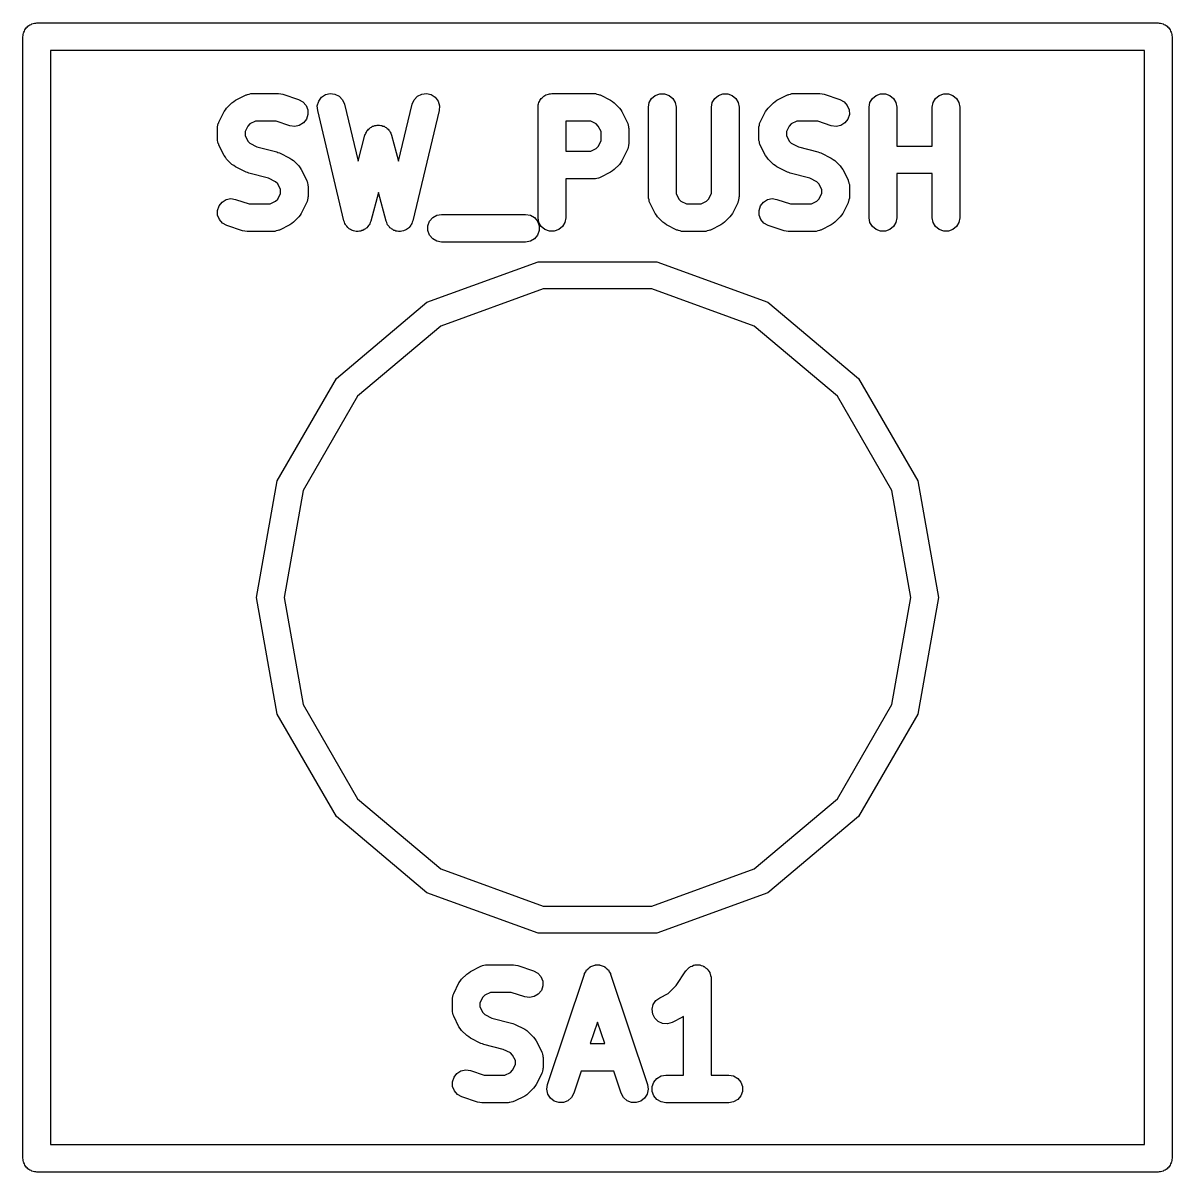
# Model space of a CAD drawing. Extents: x 10 to 287, y -200 to -10.
# Drawn here: x 125.28 to 131.52, y -91.32 to -85.08 of the extents above; entities that cross this region are included whole.
import ezdxf

# ---------------------------------------------------------------- set-up
doc = ezdxf.new("R2010")
doc.units = 0
doc.header["$MEASUREMENT"] = 0
doc.layers.add('BLACK', color=7, linetype='CONTINUOUS')

msp = doc.modelspace()

# ---------------------------------------------------------------- linework, layer by layer
at = {"layer": 'Black'}
for p, q in [((125.278, -85.139), (125.28, -85.1328)), ((125.28, -85.1328), (125.282, -85.1263)), ((125.282, -85.1263), (125.285, -85.1207)), ((125.285, -85.1207), (125.287, -85.1145)), ((125.287, -85.1145), (125.291, -85.1095)), ((125.291, -85.1095), (125.295, -85.1038)), ((125.295, -85.1038), (125.3, -85.0996)), ((125.3, -85.0996), (125.304, -85.0945)), ((125.304, -85.0945), (125.309, -85.0913)), ((125.309, -85.0913), (125.314, -85.087)), ((125.314, -85.087), (125.321, -85.0848)), ((125.321, -85.0848), (125.326, -85.0815)), ((125.326, -85.0815), (125.333, -85.0804)), ((125.333, -85.0804), (125.339, -85.0781)), ((125.339, -85.0781), (125.346, -85.0781)), ((125.346, -85.0781), (125.352, -85.077)), ((125.352, -85.077), (131.448, -85.077)), ((131.448, -85.077), (131.454, -85.0781)), ((131.454, -85.0781), (131.461, -85.0781)), ((131.461, -85.0781), (131.467, -85.0804)), ((131.467, -85.0804), (131.474, -85.0815)), ((131.474, -85.0815), (131.479, -85.0848)), ((131.479, -85.0848), (131.486, -85.087)), ((131.486, -85.087), (131.491, -85.0913)), ((131.491, -85.0913), (131.496, -85.0945)), ((131.496, -85.0945), (131.5, -85.0996)), ((131.5, -85.0996), (131.505, -85.1038)), ((131.505, -85.1038), (131.509, -85.1095)), ((131.509, -85.1095), (131.513, -85.1145)), ((131.513, -85.1145), (131.515, -85.1207)), ((131.515, -85.1207), (131.518, -85.1263)), ((131.518, -85.1263), (131.52, -85.1328)), ((131.52, -85.1328), (131.522, -85.139)), ((125.277, -85.152), (125.278, -85.1455)), ((125.277, -91.248), (125.277, -85.152)), ((125.278, -85.1455), (125.278, -85.139)), ((131.522, -85.139), (131.522, -85.1455)), ((131.522, -85.1455), (131.523, -85.152)), ((131.523, -85.152), (131.523, -91.248)), ((125.427, -85.227), (125.427, -91.173)), ((131.373, -85.227), (125.427, -85.227)), ((131.373, -91.173), (131.373, -85.227)), ((126.413, -85.511), (126.423, -85.5041)), ((126.423, -85.5041), (126.432, -85.4969)), ((126.432, -85.4969), (126.49, -85.4683)), ((126.49, -85.4683), (126.494, -85.4671)), ((126.494, -85.4671), (126.497, -85.465)), ((126.497, -85.465), (126.506, -85.4634)), ((126.506, -85.4634), (126.515, -85.4609)), ((126.515, -85.4609), (126.519, -85.4612)), ((126.519, -85.4612), (126.523, -85.4604)), ((126.523, -85.4604), (126.666, -85.4604)), ((126.666, -85.4604), (126.678, -85.4625)), ((126.678, -85.4625), (126.69, -85.4643)), ((126.69, -85.4643), (126.775, -85.4928)), ((126.775, -85.4928), (126.798, -85.5053)), ((126.798, -85.5053), (126.816, -85.5247)), ((126.877, -85.5268), (126.885, -85.5018)), ((126.885, -85.5018), (126.9, -85.4809)), ((126.9, -85.4809), (126.922, -85.4666)), ((126.922, -85.4666), (126.947, -85.4606)), ((126.947, -85.4606), (126.973, -85.4636)), ((126.973, -85.4636), (126.996, -85.4752)), ((126.996, -85.4752), (127.014, -85.4941)), ((127.014, -85.4941), (127.025, -85.5181)), ((127.393, -85.5181), (127.403, -85.4941)), ((127.403, -85.4941), (127.421, -85.4752)), ((127.421, -85.4752), (127.445, -85.4636)), ((127.445, -85.4636), (127.47, -85.4606)), ((127.47, -85.4606), (127.496, -85.4666)), ((127.496, -85.4666), (127.518, -85.4809)), ((127.518, -85.4809), (127.533, -85.5018)), ((127.533, -85.5018), (127.541, -85.5268)), ((128.081, -85.5098), (128.085, -85.5041)), ((128.085, -85.5041), (128.087, -85.4979)), ((128.087, -85.4979), (128.091, -85.4929)), ((128.091, -85.4929), (128.094, -85.4872)), ((128.094, -85.4872), (128.099, -85.483)), ((128.099, -85.483), (128.104, -85.478)), ((128.104, -85.478), (128.109, -85.4747)), ((128.109, -85.4747), (128.114, -85.4705)), ((128.114, -85.4705), (128.12, -85.4682)), ((128.12, -85.4682), (128.126, -85.465)), ((128.126, -85.465), (128.133, -85.4638)), ((128.133, -85.4638), (128.139, -85.4616)), ((128.139, -85.4616), (128.145, -85.4616)), ((128.145, -85.4616), (128.152, -85.4604)), ((128.152, -85.4604), (128.38, -85.4604)), ((128.38, -85.4604), (128.385, -85.4612)), ((128.385, -85.4612), (128.389, -85.4609)), ((128.389, -85.4609), (128.397, -85.4634)), ((128.397, -85.4634), (128.406, -85.465)), ((128.406, -85.465), (128.41, -85.4671)), ((128.41, -85.4671), (128.414, -85.4683)), ((128.414, -85.4683), (128.471, -85.4969)), ((128.471, -85.4969), (128.481, -85.5041)), ((128.481, -85.5041), (128.49, -85.511)), ((128.681, -85.5098), (128.694, -85.4872)), ((128.694, -85.4872), (128.714, -85.4705)), ((128.714, -85.4705), (128.739, -85.4616)), ((128.739, -85.4616), (128.765, -85.4616)), ((128.765, -85.4616), (128.789, -85.4705)), ((128.789, -85.4705), (128.809, -85.4872)), ((128.809, -85.4872), (128.822, -85.5098)), ((129.024, -85.5098), (129.037, -85.4872)), ((129.037, -85.4872), (129.057, -85.4705)), ((129.057, -85.4705), (129.082, -85.4616)), ((129.082, -85.4616), (129.108, -85.4616)), ((129.108, -85.4616), (129.132, -85.4705)), ((129.132, -85.4705), (129.152, -85.4872)), ((129.152, -85.4872), (129.165, -85.5098)), ((129.356, -85.511), (129.366, -85.5041)), ((129.366, -85.5041), (129.375, -85.4969)), ((129.375, -85.4969), (129.432, -85.4683)), ((129.432, -85.4683), (129.437, -85.4671)), ((129.437, -85.4671), (129.44, -85.465)), ((129.44, -85.465), (129.449, -85.4634)), ((129.449, -85.4634), (129.457, -85.4609)), ((129.457, -85.4609), (129.462, -85.4612)), ((129.462, -85.4612), (129.466, -85.4604)), ((129.466, -85.4604), (129.609, -85.4604)), ((129.609, -85.4604), (129.621, -85.4625)), ((129.621, -85.4625), (129.633, -85.4643)), ((129.633, -85.4643), (129.718, -85.4928)), ((129.718, -85.4928), (129.741, -85.5053)), ((129.741, -85.5053), (129.758, -85.5247)), ((129.881, -85.5098), (129.894, -85.4872)), ((129.894, -85.4872), (129.914, -85.4705)), ((129.914, -85.4705), (129.939, -85.4616)), ((129.939, -85.4616), (129.965, -85.4616)), ((129.965, -85.4616), (129.989, -85.4705)), ((129.989, -85.4705), (130.009, -85.4872)), ((130.009, -85.4872), (130.022, -85.5098)), ((130.224, -85.5098), (130.237, -85.4872)), ((130.237, -85.4872), (130.257, -85.4705)), ((130.257, -85.4705), (130.282, -85.4616)), ((130.282, -85.4616), (130.308, -85.4616)), ((130.308, -85.4616), (130.332, -85.4705)), ((130.332, -85.4705), (130.352, -85.4872)), ((130.352, -85.4872), (130.365, -85.5098)), ((126.342, -85.6162), (126.37, -85.559)), ((126.37, -85.559), (126.378, -85.5494)), ((126.378, -85.5494), (126.384, -85.5395)), ((126.384, -85.5395), (126.413, -85.511)), ((126.816, -85.5247), (126.825, -85.549)), ((126.825, -85.549), (126.826, -85.575)), ((126.879, -85.5528), (126.877, -85.5268)), ((127.022, -86.1528), (126.879, -85.5528)), ((127.025, -85.5181), (127.099, -85.8289)), ((127.319, -85.8289), (127.393, -85.5181)), ((127.539, -85.5528), (127.396, -86.1528)), ((127.541, -85.5268), (127.539, -85.5528)), ((128.077, -85.5354), (128.078, -85.529)), ((128.077, -86.1354), (128.077, -85.5354)), ((128.078, -85.5224), (128.08, -85.5162)), ((128.078, -85.529), (128.078, -85.5224)), ((128.08, -85.5162), (128.081, -85.5098)), ((128.49, -85.511), (128.519, -85.5395)), ((128.519, -85.5395), (128.526, -85.5494)), ((128.526, -85.5494), (128.533, -85.559)), ((128.533, -85.559), (128.562, -85.6162)), ((128.677, -85.5354), (128.681, -85.5098)), ((128.677, -86.0211), (128.677, -85.5354)), ((128.822, -85.5098), (128.827, -85.5354)), ((128.827, -85.5354), (128.827, -86.0034)), ((129.02, -85.5354), (129.024, -85.5098)), ((129.02, -86.0034), (129.02, -85.5354)), ((129.165, -85.5098), (129.17, -85.5354)), ((129.17, -85.5354), (129.17, -86.0211)), ((129.285, -85.6162), (129.313, -85.559)), ((129.313, -85.559), (129.32, -85.5494)), ((129.32, -85.5494), (129.327, -85.5395)), ((129.327, -85.5395), (129.356, -85.511)), ((129.758, -85.5247), (129.768, -85.549)), ((129.768, -85.549), (129.769, -85.575)), ((129.877, -85.5354), (129.881, -85.5098)), ((129.877, -86.1354), (129.877, -85.5354)), ((130.022, -85.5098), (130.027, -85.5354)), ((130.027, -85.5354), (130.027, -85.7461)), ((130.22, -85.5354), (130.224, -85.5098)), ((130.22, -85.7461), (130.22, -85.5354)), ((130.365, -85.5098), (130.37, -85.5354)), ((130.37, -85.5354), (130.37, -86.1354)), ((126.337, -85.6327), (126.338, -85.6241)), ((126.338, -85.6241), (126.341, -85.6203)), ((126.341, -85.6203), (126.342, -85.6162)), ((126.51, -85.6256), (126.499, -85.637)), ((126.541, -85.6104), (126.51, -85.6256)), ((126.654, -85.6104), (126.541, -85.6104)), ((126.728, -85.6352), (126.654, -85.6104)), ((126.801, -85.6201), (126.779, -85.6337)), ((126.818, -85.5997), (126.801, -85.6201)), ((126.826, -85.575), (126.818, -85.5997)), ((127.196, -85.6338), (127.202, -85.6321)), ((127.202, -85.6321), (127.209, -85.6327)), ((127.209, -85.6327), (127.215, -85.6321)), ((127.215, -85.6321), (127.222, -85.6338)), ((128.227, -85.6104), (128.227, -85.7747)), ((128.363, -85.6104), (128.227, -85.6104)), ((128.393, -85.6256), (128.363, -85.6104)), ((128.404, -85.637), (128.393, -85.6256)), ((128.562, -85.6162), (128.563, -85.6203)), ((128.563, -85.6203), (128.565, -85.6241)), ((128.565, -85.6241), (128.567, -85.6327)), ((129.28, -85.6327), (129.281, -85.6241)), ((129.281, -85.6241), (129.283, -85.6203)), ((129.283, -85.6203), (129.285, -85.6162)), ((129.453, -85.6256), (129.442, -85.637)), ((129.484, -85.6104), (129.453, -85.6256)), ((129.597, -85.6104), (129.484, -85.6104)), ((129.671, -85.6352), (129.597, -85.6104)), ((129.744, -85.6201), (129.722, -85.6337)), ((129.761, -85.5997), (129.744, -85.6201)), ((129.769, -85.575), (129.761, -85.5997)), ((126.334, -85.6411), (126.337, -85.6327)), ((126.335, -85.6455), (126.334, -85.6411)), ((126.334, -85.6497), (126.335, -85.6455)), ((126.334, -85.7069), (126.334, -85.6497)), ((126.499, -85.637), (126.484, -85.6674)), ((126.484, -85.6674), (126.484, -85.6892)), ((126.484, -85.6892), (126.499, -85.7196)), ((126.754, -85.639), (126.728, -85.6352)), ((126.779, -85.6337), (126.754, -85.639)), ((127.099, -85.8289), (127.136, -85.6875)), ((127.136, -85.6875), (127.139, -85.6815)), ((127.139, -85.6815), (127.141, -85.6751)), ((127.141, -85.6751), (127.145, -85.6698)), ((127.145, -85.6698), (127.147, -85.6639)), ((127.147, -85.6639), (127.152, -85.6592)), ((127.152, -85.6592), (127.156, -85.6538)), ((127.156, -85.6538), (127.161, -85.6501)), ((127.161, -85.6501), (127.166, -85.6455)), ((127.166, -85.6455), (127.172, -85.6427)), ((127.172, -85.6427), (127.177, -85.6388)), ((127.177, -85.6388), (127.183, -85.6372)), ((127.183, -85.6372), (127.189, -85.6344)), ((127.189, -85.6344), (127.196, -85.6338)), ((127.222, -85.6338), (127.228, -85.6344)), ((127.228, -85.6344), (127.234, -85.6372)), ((127.234, -85.6372), (127.24, -85.6388)), ((127.24, -85.6388), (127.246, -85.6427)), ((127.246, -85.6427), (127.252, -85.6455)), ((127.252, -85.6455), (127.257, -85.6501)), ((127.257, -85.6501), (127.262, -85.6538)), ((127.262, -85.6538), (127.266, -85.6592)), ((127.266, -85.6592), (127.27, -85.6639)), ((127.27, -85.6639), (127.273, -85.6698)), ((127.273, -85.6698), (127.277, -85.6751)), ((127.277, -85.6751), (127.279, -85.6815)), ((127.279, -85.6815), (127.281, -85.6875)), ((127.281, -85.6875), (127.319, -85.8289)), ((128.42, -85.6674), (128.404, -85.637)), ((128.42, -85.7177), (128.42, -85.6674)), ((128.567, -85.6327), (128.569, -85.6411)), ((128.569, -85.6411), (128.569, -85.6455)), ((128.569, -85.6455), (128.57, -85.6497)), ((128.57, -85.6497), (128.57, -85.7354)), ((129.277, -85.6411), (129.28, -85.6327)), ((129.277, -85.6455), (129.277, -85.6411)), ((129.277, -85.6497), (129.277, -85.6455)), ((129.277, -85.7069), (129.277, -85.6497)), ((129.442, -85.637), (129.427, -85.6674)), ((129.427, -85.6674), (129.427, -85.6892)), ((129.427, -85.6892), (129.442, -85.7196)), ((129.697, -85.639), (129.671, -85.6352)), ((129.722, -85.6337), (129.697, -85.639)), ((126.335, -85.7111), (126.334, -85.7069)), ((126.334, -85.7154), (126.335, -85.7111)), ((126.337, -85.7239), (126.334, -85.7154)), ((126.338, -85.7325), (126.337, -85.7239)), ((126.341, -85.7363), (126.338, -85.7325)), ((126.342, -85.7404), (126.341, -85.7363)), ((126.37, -85.7975), (126.342, -85.7404)), ((126.499, -85.7196), (126.51, -85.7309)), ((126.51, -85.7309), (126.549, -85.7504)), ((126.549, -85.7504), (126.656, -85.777)), ((128.393, -85.7595), (128.404, -85.7481)), ((128.404, -85.7481), (128.42, -85.7177)), ((128.567, -85.7524), (128.565, -85.7611)), ((128.569, -85.744), (128.567, -85.7524)), ((128.57, -85.7354), (128.569, -85.7397)), ((128.569, -85.7397), (128.569, -85.744)), ((129.277, -85.7111), (129.277, -85.7069)), ((129.277, -85.7154), (129.277, -85.7111)), ((129.28, -85.7239), (129.277, -85.7154)), ((129.281, -85.7325), (129.28, -85.7239)), ((129.283, -85.7363), (129.281, -85.7325)), ((129.285, -85.7404), (129.283, -85.7363)), ((129.313, -85.7975), (129.285, -85.7404)), ((129.442, -85.7196), (129.453, -85.7309)), ((129.453, -85.7309), (129.492, -85.7504)), ((129.492, -85.7504), (129.598, -85.777)), ((130.027, -85.7461), (130.22, -85.7461)), ((126.378, -85.8072), (126.37, -85.7975)), ((126.384, -85.817), (126.378, -85.8072)), ((126.413, -85.8456), (126.384, -85.817)), ((126.656, -85.777), (126.663, -85.7803)), ((126.663, -85.7803), (126.671, -85.7826)), ((126.671, -85.7826), (126.728, -85.8112)), ((126.728, -85.8112), (126.738, -85.8184)), ((126.738, -85.8184), (126.748, -85.8253)), ((128.227, -85.7747), (128.363, -85.7747)), ((128.363, -85.7747), (128.393, -85.7595)), ((128.562, -85.769), (128.533, -85.8261)), ((128.563, -85.7648), (128.562, -85.769)), ((128.565, -85.7611), (128.563, -85.7648)), ((129.32, -85.8072), (129.313, -85.7975)), ((129.327, -85.817), (129.32, -85.8072)), ((129.356, -85.8456), (129.327, -85.817)), ((129.598, -85.777), (129.606, -85.7803)), ((129.606, -85.7803), (129.614, -85.7826)), ((129.614, -85.7826), (129.671, -85.8112)), ((129.671, -85.8112), (129.681, -85.8184)), ((129.681, -85.8184), (129.69, -85.8253)), ((126.423, -85.8525), (126.413, -85.8456)), ((126.432, -85.8597), (126.423, -85.8525)), ((126.49, -85.8882), (126.432, -85.8597)), ((126.748, -85.8253), (126.776, -85.8538)), ((126.776, -85.8538), (126.783, -85.8637)), ((126.783, -85.8637), (126.79, -85.8733)), ((126.79, -85.8733), (126.819, -85.9305)), ((128.481, -85.8811), (128.471, -85.8882)), ((128.49, -85.8742), (128.481, -85.8811)), ((128.519, -85.8456), (128.49, -85.8742)), ((128.526, -85.8358), (128.519, -85.8456)), ((128.533, -85.8261), (128.526, -85.8358)), ((129.366, -85.8525), (129.356, -85.8456)), ((129.375, -85.8597), (129.366, -85.8525)), ((129.432, -85.8882), (129.375, -85.8597)), ((129.69, -85.8253), (129.719, -85.8538)), ((129.719, -85.8538), (129.726, -85.8637)), ((129.726, -85.8637), (129.733, -85.8733)), ((129.733, -85.8733), (129.762, -85.9305)), ((126.497, -85.8906), (126.49, -85.8882)), ((126.505, -85.8939), (126.497, -85.8906)), ((126.611, -85.9205), (126.505, -85.8939)), ((126.65, -85.9399), (126.611, -85.9205)), ((126.662, -85.9513), (126.65, -85.9399)), ((126.819, -85.9305), (126.82, -85.9346)), ((126.82, -85.9346), (126.822, -85.9383)), ((126.822, -85.9383), (126.824, -85.947)), ((128.38, -85.9247), (128.227, -85.9247)), ((128.227, -85.9247), (128.227, -86.1354)), ((128.385, -85.924), (128.38, -85.9247)), ((128.389, -85.9242), (128.385, -85.924)), ((128.397, -85.9217), (128.389, -85.9242)), ((128.406, -85.9202), (128.397, -85.9217)), ((128.41, -85.918), (128.406, -85.9202)), ((128.414, -85.9168), (128.41, -85.918)), ((128.471, -85.8882), (128.414, -85.9168)), ((129.44, -85.8906), (129.432, -85.8882)), ((129.448, -85.8939), (129.44, -85.8906)), ((129.554, -85.9205), (129.448, -85.8939)), ((129.593, -85.9399), (129.554, -85.9205)), ((129.604, -85.9513), (129.593, -85.9399)), ((129.762, -85.9305), (129.763, -85.9346)), ((129.763, -85.9346), (129.765, -85.9383)), ((129.765, -85.9383), (129.767, -85.947)), ((130.22, -85.8961), (130.027, -85.8961)), ((130.027, -85.8961), (130.027, -86.1354)), ((130.22, -86.1354), (130.22, -85.8961)), ((126.677, -85.9817), (126.662, -85.9513)), ((126.662, -86.0339), (126.677, -86.0034)), ((126.677, -86.0034), (126.677, -85.9817)), ((126.824, -85.947), (126.826, -85.9554)), ((126.826, -85.9554), (126.826, -85.9597)), ((126.826, -85.9597), (126.827, -85.964)), ((126.827, -85.964), (126.827, -86.0211)), ((127.209, -85.9979), (127.167, -86.1548)), ((127.251, -86.1548), (127.209, -85.9979)), ((128.827, -86.0034), (128.842, -86.0339)), ((129.004, -86.0339), (129.02, -86.0034)), ((129.62, -85.9817), (129.604, -85.9513)), ((129.604, -86.0339), (129.62, -86.0034)), ((129.62, -86.0034), (129.62, -85.9817)), ((129.767, -85.947), (129.769, -85.9554)), ((129.769, -85.9554), (129.769, -85.9597)), ((129.769, -85.9597), (129.77, -85.964)), ((129.77, -85.964), (129.77, -86.0211)), ((126.343, -86.0711), (126.359, -86.0507)), ((126.359, -86.0507), (126.381, -86.0371)), ((126.381, -86.0371), (126.407, -86.0319)), ((126.407, -86.0319), (126.433, -86.0357)), ((126.433, -86.0357), (126.507, -86.0604)), ((126.507, -86.0604), (126.62, -86.0604)), ((126.62, -86.0604), (126.65, -86.0452)), ((126.65, -86.0452), (126.662, -86.0339)), ((126.819, -86.0547), (126.79, -86.1118)), ((126.82, -86.0505), (126.819, -86.0547)), ((126.822, -86.0468), (126.82, -86.0505)), ((126.824, -86.0381), (126.822, -86.0468)), ((126.826, -86.0297), (126.824, -86.0381)), ((126.827, -86.0211), (126.826, -86.0254)), ((126.826, -86.0254), (126.826, -86.0297)), ((128.677, -86.0254), (128.677, -86.0211)), ((128.677, -86.0297), (128.677, -86.0254)), ((128.68, -86.0381), (128.677, -86.0297)), ((128.681, -86.0468), (128.68, -86.0381)), ((128.683, -86.0505), (128.681, -86.0468)), ((128.685, -86.0547), (128.683, -86.0505)), ((128.713, -86.1118), (128.685, -86.0547)), ((128.842, -86.0339), (128.853, -86.0452)), ((128.853, -86.0452), (128.884, -86.0604)), ((128.884, -86.0604), (128.963, -86.0604)), ((128.963, -86.0604), (128.993, -86.0452)), ((128.993, -86.0452), (129.004, -86.0339)), ((129.162, -86.0547), (129.133, -86.1118)), ((129.163, -86.0505), (129.162, -86.0547)), ((129.165, -86.0468), (129.163, -86.0505)), ((129.167, -86.0381), (129.165, -86.0468)), ((129.169, -86.0297), (129.167, -86.0381)), ((129.17, -86.0211), (129.169, -86.0254)), ((129.169, -86.0254), (129.169, -86.0297)), ((129.286, -86.0711), (129.302, -86.0507)), ((129.302, -86.0507), (129.324, -86.0371)), ((129.324, -86.0371), (129.35, -86.0319)), ((129.35, -86.0319), (129.375, -86.0357)), ((129.375, -86.0357), (129.45, -86.0604)), ((129.45, -86.0604), (129.563, -86.0604)), ((129.563, -86.0604), (129.593, -86.0452)), ((129.593, -86.0452), (129.604, -86.0339)), ((129.762, -86.0547), (129.733, -86.1118)), ((129.763, -86.0505), (129.762, -86.0547)), ((129.765, -86.0468), (129.763, -86.0505)), ((129.767, -86.0381), (129.765, -86.0468)), ((129.769, -86.0297), (129.767, -86.0381)), ((129.77, -86.0211), (129.769, -86.0254)), ((129.769, -86.0254), (129.769, -86.0297)), ((126.335, -86.0959), (126.343, -86.0711)), ((126.335, -86.1219), (126.335, -86.0959)), ((126.345, -86.1461), (126.335, -86.1219)), ((126.776, -86.1313), (126.748, -86.1599)), ((126.783, -86.1215), (126.776, -86.1313)), ((126.79, -86.1118), (126.783, -86.1215)), ((127.504, -86.1351), (127.526, -86.1221)), ((127.526, -86.1221), (127.552, -86.1176)), ((127.552, -86.1176), (128.009, -86.1176)), ((128.009, -86.1176), (128.035, -86.1221)), ((128.035, -86.1221), (128.057, -86.1351)), ((128.72, -86.1215), (128.713, -86.1118)), ((128.727, -86.1313), (128.72, -86.1215)), ((128.756, -86.1599), (128.727, -86.1313)), ((129.119, -86.1313), (129.09, -86.1599)), ((129.126, -86.1215), (129.119, -86.1313)), ((129.133, -86.1118), (129.126, -86.1215)), ((129.278, -86.0959), (129.286, -86.0711)), ((129.278, -86.1219), (129.278, -86.0959)), ((129.288, -86.1461), (129.278, -86.1219)), ((129.719, -86.1313), (129.69, -86.1599)), ((129.726, -86.1215), (129.719, -86.1313)), ((129.733, -86.1118), (129.726, -86.1215)), ((126.362, -86.1656), (126.345, -86.1461)), ((126.385, -86.178), (126.362, -86.1656)), ((126.471, -86.2066), (126.385, -86.178)), ((126.728, -86.1739), (126.671, -86.2025)), ((126.738, -86.1668), (126.728, -86.1739)), ((126.748, -86.1599), (126.738, -86.1668)), ((127.025, -86.1598), (127.022, -86.1528)), ((127.027, -86.1672), (127.025, -86.1598)), ((127.03, -86.1717), (127.027, -86.1672)), ((127.032, -86.1767), (127.03, -86.1717)), ((127.037, -86.1823), (127.032, -86.1767)), ((127.042, -86.1885), (127.037, -86.1823)), ((127.046, -86.1917), (127.042, -86.1885)), ((127.05, -86.1956), (127.046, -86.1917)), ((127.142, -86.1929), (127.138, -86.1968)), ((127.146, -86.1899), (127.142, -86.1929)), ((127.151, -86.1838), (127.146, -86.1899)), ((127.156, -86.1784), (127.151, -86.1838)), ((127.158, -86.1734), (127.156, -86.1784)), ((127.162, -86.169), (127.158, -86.1734)), ((127.164, -86.1617), (127.162, -86.169)), ((127.167, -86.1548), (127.164, -86.1617)), ((127.254, -86.1617), (127.251, -86.1548)), ((127.256, -86.169), (127.254, -86.1617)), ((127.259, -86.1734), (127.256, -86.169)), ((127.262, -86.1784), (127.259, -86.1734)), ((127.267, -86.1838), (127.262, -86.1784)), ((127.272, -86.1899), (127.267, -86.1838)), ((127.276, -86.1929), (127.272, -86.1899)), ((127.28, -86.1968), (127.276, -86.1929)), ((127.372, -86.1917), (127.368, -86.1956)), ((127.376, -86.1885), (127.372, -86.1917)), ((127.381, -86.1823), (127.376, -86.1885)), ((127.386, -86.1767), (127.381, -86.1823)), ((127.388, -86.1717), (127.386, -86.1767)), ((127.391, -86.1672), (127.388, -86.1717)), ((127.393, -86.1598), (127.391, -86.1672)), ((127.396, -86.1528), (127.393, -86.1598)), ((127.478, -86.1795), (127.487, -86.1551)), ((127.478, -86.2056), (127.478, -86.1795)), ((127.487, -86.1551), (127.504, -86.1351)), ((128.057, -86.1351), (128.074, -86.1551)), ((128.074, -86.1551), (128.083, -86.1795)), ((128.081, -86.1611), (128.077, -86.1354)), ((128.094, -86.1836), (128.081, -86.1611)), ((128.083, -86.1795), (128.083, -86.2056)), ((128.114, -86.2004), (128.094, -86.1836)), ((128.209, -86.1836), (128.189, -86.2004)), ((128.222, -86.1611), (128.209, -86.1836)), ((128.227, -86.1354), (128.222, -86.1611)), ((128.766, -86.1668), (128.756, -86.1599)), ((128.775, -86.1739), (128.766, -86.1668)), ((128.832, -86.2025), (128.775, -86.1739)), ((129.071, -86.1739), (129.014, -86.2025)), ((129.081, -86.1668), (129.071, -86.1739)), ((129.09, -86.1599), (129.081, -86.1668)), ((129.305, -86.1656), (129.288, -86.1461)), ((129.328, -86.178), (129.305, -86.1656)), ((129.414, -86.2066), (129.328, -86.178)), ((129.671, -86.1739), (129.614, -86.2025)), ((129.681, -86.1668), (129.671, -86.1739)), ((129.69, -86.1599), (129.681, -86.1668)), ((129.881, -86.1611), (129.877, -86.1354)), ((129.894, -86.1836), (129.881, -86.1611)), ((129.914, -86.2004), (129.894, -86.1836)), ((130.009, -86.1836), (129.989, -86.2004)), ((130.022, -86.1611), (130.009, -86.1836)), ((130.027, -86.1354), (130.022, -86.1611)), ((130.224, -86.1611), (130.22, -86.1354)), ((130.237, -86.1836), (130.224, -86.1611)), ((130.257, -86.2004), (130.237, -86.1836)), ((130.352, -86.1836), (130.332, -86.2004)), ((130.365, -86.1611), (130.352, -86.1836)), ((130.37, -86.1354), (130.365, -86.1611)), ((126.483, -86.2083), (126.471, -86.2066)), ((126.495, -86.2104), (126.483, -86.2083)), ((126.637, -86.2104), (126.495, -86.2104)), ((126.642, -86.2097), (126.637, -86.2104)), ((126.646, -86.2099), (126.642, -86.2097)), ((126.654, -86.2074), (126.646, -86.2099)), ((126.663, -86.2059), (126.654, -86.2074)), ((126.667, -86.2037), (126.663, -86.2059)), ((126.671, -86.2025), (126.667, -86.2037)), ((127.057, -86.1991), (127.05, -86.1956)), ((127.063, -86.2034), (127.057, -86.1991)), ((127.068, -86.2048), (127.063, -86.2034)), ((127.073, -86.2073), (127.068, -86.2048)), ((127.081, -86.2082), (127.073, -86.2073)), ((127.088, -86.2102), (127.081, -86.2082)), ((127.094, -86.2097), (127.088, -86.2102)), ((127.099, -86.2103), (127.094, -86.2097)), ((127.106, -86.2085), (127.099, -86.2103)), ((127.114, -86.2078), (127.106, -86.2085)), ((127.119, -86.2055), (127.114, -86.2078)), ((127.124, -86.2043), (127.119, -86.2055)), ((127.131, -86.2001), (127.124, -86.2043)), ((127.138, -86.1968), (127.131, -86.2001)), ((127.287, -86.2), (127.28, -86.1968)), ((127.293, -86.2043), (127.287, -86.2)), ((127.299, -86.2055), (127.293, -86.2043)), ((127.304, -86.2078), (127.299, -86.2055)), ((127.311, -86.2085), (127.304, -86.2078)), ((127.319, -86.2103), (127.311, -86.2085)), ((127.324, -86.2097), (127.319, -86.2103)), ((127.33, -86.2102), (127.324, -86.2097)), ((127.337, -86.2082), (127.33, -86.2102)), ((127.345, -86.2073), (127.337, -86.2082)), ((127.349, -86.2048), (127.345, -86.2073)), ((127.355, -86.2034), (127.349, -86.2048)), ((127.361, -86.1991), (127.355, -86.2034)), ((127.368, -86.1956), (127.361, -86.1991)), ((127.487, -86.2301), (127.478, -86.2056)), ((127.504, -86.25), (127.487, -86.2301)), ((127.526, -86.263), (127.504, -86.25)), ((128.057, -86.25), (128.035, -86.263)), ((128.074, -86.2301), (128.057, -86.25)), ((128.083, -86.2056), (128.074, -86.2301)), ((128.139, -86.2093), (128.114, -86.2004)), ((128.165, -86.2093), (128.139, -86.2093)), ((128.189, -86.2004), (128.165, -86.2093)), ((128.837, -86.2037), (128.832, -86.2025)), ((128.84, -86.2059), (128.837, -86.2037)), ((128.849, -86.2074), (128.84, -86.2059)), ((128.857, -86.2099), (128.849, -86.2074)), ((128.862, -86.2097), (128.857, -86.2099)), ((128.866, -86.2104), (128.862, -86.2097)), ((128.98, -86.2104), (128.866, -86.2104)), ((128.985, -86.2097), (128.98, -86.2104)), ((128.989, -86.2099), (128.985, -86.2097)), ((128.997, -86.2074), (128.989, -86.2099)), ((129.006, -86.2059), (128.997, -86.2074)), ((129.01, -86.2037), (129.006, -86.2059)), ((129.014, -86.2025), (129.01, -86.2037)), ((129.426, -86.2083), (129.414, -86.2066)), ((129.437, -86.2104), (129.426, -86.2083)), ((129.58, -86.2104), (129.437, -86.2104)), ((129.585, -86.2097), (129.58, -86.2104)), ((129.589, -86.2099), (129.585, -86.2097)), ((129.597, -86.2074), (129.589, -86.2099)), ((129.606, -86.2059), (129.597, -86.2074)), ((129.61, -86.2037), (129.606, -86.2059)), ((129.614, -86.2025), (129.61, -86.2037)), ((129.939, -86.2093), (129.914, -86.2004)), ((129.965, -86.2093), (129.939, -86.2093)), ((129.989, -86.2004), (129.965, -86.2093)), ((130.282, -86.2093), (130.257, -86.2004)), ((130.308, -86.2093), (130.282, -86.2093)), ((130.332, -86.2004), (130.308, -86.2093)), ((127.552, -86.2676), (127.526, -86.263)), ((128.009, -86.2676), (127.552, -86.2676)), ((128.035, -86.263), (128.009, -86.2676)), ((127.473, -86.5953), (128.078, -86.3752)), ((128.078, -86.3752), (128.722, -86.3752)), ((128.722, -86.3752), (129.326, -86.5953)), ((128.104, -86.5229), (127.548, -86.7252)), ((128.696, -86.5229), (128.104, -86.5229)), ((129.251, -86.7252), (128.696, -86.5229)), ((126.981, -87.0089), (127.473, -86.5953)), ((129.326, -86.5953), (129.819, -87.0089)), ((127.548, -86.7252), (127.095, -87.1053)), ((129.705, -87.1053), (129.251, -86.7252)), ((126.659, -87.5662), (126.981, -87.0089)), ((129.819, -87.0089), (130.141, -87.5662)), ((127.095, -87.1053), (126.8, -87.6175)), ((130, -87.6175), (129.705, -87.1053)), ((126.547, -88.2), (126.659, -87.5662)), ((130.141, -87.5662), (130.253, -88.2)), ((126.8, -87.6175), (126.697, -88.2)), ((130.103, -88.2), (130, -87.6175)), ((126.659, -88.8338), (126.547, -88.2)), ((126.697, -88.2), (126.8, -88.7825)), ((130, -88.7825), (130.103, -88.2)), ((130.253, -88.2), (130.141, -88.8338)), ((126.8, -88.7825), (127.095, -89.2947)), ((129.705, -89.2947), (130, -88.7825)), ((126.981, -89.3911), (126.659, -88.8338)), ((130.141, -88.8338), (129.819, -89.3911)), ((127.095, -89.2947), (127.548, -89.6748)), ((129.251, -89.6748), (129.705, -89.2947)), ((127.473, -89.8047), (126.981, -89.3911)), ((129.819, -89.3911), (129.326, -89.8047)), ((127.548, -89.6748), (128.104, -89.8771)), ((128.696, -89.8771), (129.251, -89.6748)), ((128.078, -90.0248), (127.473, -89.8047)), ((129.326, -89.8047), (128.722, -90.0248)), ((128.104, -89.8771), (128.696, -89.8771)), ((128.722, -90.0248), (128.078, -90.0248)), ((127.661, -90.2755), (127.69, -90.247)), ((127.69, -90.247), (127.7, -90.2401)), ((127.7, -90.2401), (127.709, -90.2329)), ((127.709, -90.2329), (127.766, -90.2043)), ((127.766, -90.2043), (127.771, -90.2031)), ((127.771, -90.2031), (127.774, -90.201)), ((127.774, -90.201), (127.783, -90.1994)), ((127.783, -90.1994), (127.791, -90.1969)), ((127.791, -90.1969), (127.796, -90.1972)), ((127.796, -90.1972), (127.8, -90.1964)), ((127.8, -90.1964), (127.943, -90.1964)), ((127.943, -90.1964), (127.955, -90.1985)), ((127.955, -90.1985), (127.967, -90.2003)), ((127.967, -90.2003), (128.052, -90.2288)), ((128.052, -90.2288), (128.075, -90.2413)), ((128.075, -90.2413), (128.092, -90.2607)), ((128.129, -90.8477), (128.329, -90.2477)), ((128.329, -90.2477), (128.33, -90.2459)), ((128.33, -90.2439), (128.336, -90.2345)), ((128.33, -90.2459), (128.33, -90.2439)), ((128.336, -90.2345), (128.341, -90.2248)), ((128.341, -90.2248), (128.343, -90.2234)), ((128.343, -90.2234), (128.344, -90.2217)), ((128.344, -90.2217), (128.353, -90.2148)), ((128.353, -90.2148), (128.361, -90.2075)), ((128.361, -90.2075), (128.363, -90.2068)), ((128.363, -90.2068), (128.364, -90.2055)), ((128.364, -90.2055), (128.375, -90.202)), ((128.375, -90.202), (128.385, -90.1979)), ((128.385, -90.1979), (128.387, -90.1979)), ((128.387, -90.1979), (128.389, -90.1972)), ((128.389, -90.1972), (128.4, -90.1975)), ((128.4, -90.1975), (128.411, -90.1972)), ((128.411, -90.1972), (128.413, -90.1979)), ((128.413, -90.1979), (128.415, -90.198)), ((128.415, -90.198), (128.425, -90.202)), ((128.425, -90.202), (128.436, -90.2055)), ((128.436, -90.2055), (128.437, -90.2068)), ((128.437, -90.2068), (128.439, -90.2075)), ((128.439, -90.2075), (128.447, -90.2148)), ((128.447, -90.2148), (128.456, -90.2217)), ((128.456, -90.2217), (128.457, -90.2234)), ((128.457, -90.2234), (128.459, -90.2248)), ((128.459, -90.2248), (128.464, -90.2345)), ((128.464, -90.2345), (128.47, -90.2439)), ((128.47, -90.2439), (128.47, -90.2459)), ((128.47, -90.2459), (128.471, -90.2477)), ((128.471, -90.2477), (128.671, -90.8477)), ((128.827, -90.3094), (128.88, -90.2298)), ((128.88, -90.2298), (128.883, -90.2268)), ((128.883, -90.2268), (128.885, -90.2232)), ((128.885, -90.2232), (128.892, -90.2175)), ((128.892, -90.2175), (128.898, -90.211)), ((128.898, -90.211), (128.902, -90.2091)), ((128.902, -90.2091), (128.905, -90.2065)), ((128.905, -90.2065), (128.914, -90.2034)), ((128.914, -90.2034), (128.922, -90.1994)), ((128.922, -90.1994), (128.926, -90.199)), ((128.926, -90.199), (128.93, -90.1976)), ((128.93, -90.1976), (128.939, -90.1976)), ((128.939, -90.1976), (128.948, -90.1966)), ((128.948, -90.1966), (128.952, -90.1976)), ((128.952, -90.1976), (128.956, -90.1976)), ((128.956, -90.1976), (128.964, -90.2006)), ((128.964, -90.2006), (128.973, -90.2027)), ((128.973, -90.2027), (128.976, -90.2051)), ((128.976, -90.2051), (128.98, -90.2065)), ((128.98, -90.2065), (128.987, -90.2122)), ((128.987, -90.2122), (128.995, -90.2172)), ((128.995, -90.2172), (128.997, -90.2206)), ((128.997, -90.2206), (129, -90.2232)), ((129, -90.2232), (129.005, -90.231)), ((129.005, -90.231), (129.01, -90.2382)), ((129.01, -90.2382), (129.011, -90.2422)), ((129.011, -90.2422), (129.013, -90.2458)), ((129.013, -90.2458), (129.015, -90.2546)), ((129.015, -90.2546), (129.017, -90.2632)), ((127.619, -90.3522), (127.647, -90.295)), ((127.647, -90.295), (127.654, -90.2854)), ((127.654, -90.2854), (127.661, -90.2755)), ((128.092, -90.2607), (128.102, -90.285)), ((128.103, -90.311), (128.095, -90.3357)), ((128.102, -90.285), (128.103, -90.311)), ((128.784, -90.3526), (128.827, -90.3094)), ((129.017, -90.2632), (129.017, -90.2673)), ((129.017, -90.2673), (129.018, -90.2714)), ((129.018, -90.2714), (129.018, -90.7964)), ((127.611, -90.3771), (127.614, -90.3687)), ((127.611, -90.3815), (127.611, -90.3771)), ((127.614, -90.3687), (127.615, -90.3601)), ((127.615, -90.3601), (127.617, -90.3563)), ((127.617, -90.3563), (127.619, -90.3522)), ((127.776, -90.373), (127.761, -90.4034)), ((127.787, -90.3616), (127.776, -90.373)), ((127.818, -90.3464), (127.787, -90.3616)), ((127.931, -90.3464), (127.818, -90.3464)), ((128.005, -90.3712), (127.931, -90.3464)), ((128.031, -90.375), (128.005, -90.3712)), ((128.056, -90.3697), (128.031, -90.375)), ((128.078, -90.3561), (128.056, -90.3697)), ((128.095, -90.3357), (128.078, -90.3561)), ((128.717, -90.3913), (128.738, -90.3758)), ((128.738, -90.3758), (128.784, -90.3526)), ((127.611, -90.3857), (127.611, -90.3815)), ((127.611, -90.4429), (127.611, -90.3857)), ((127.761, -90.4034), (127.761, -90.4252)), ((127.761, -90.4252), (127.776, -90.4556)), ((128.697, -90.4384), (128.703, -90.413)), ((128.7, -90.4642), (128.697, -90.4384)), ((128.703, -90.413), (128.717, -90.3913)), ((127.611, -90.4471), (127.611, -90.4429)), ((127.611, -90.4514), (127.611, -90.4471)), ((127.614, -90.4599), (127.611, -90.4514)), ((127.615, -90.4685), (127.614, -90.4599)), ((127.617, -90.4723), (127.615, -90.4685)), ((127.619, -90.4764), (127.617, -90.4723)), ((127.647, -90.5335), (127.619, -90.4764)), ((127.776, -90.4556), (127.787, -90.4669)), ((127.787, -90.4669), (127.826, -90.4864)), ((127.826, -90.4864), (127.932, -90.513)), ((128.711, -90.4875), (128.7, -90.4642)), ((128.73, -90.5054), (128.711, -90.4875)), ((128.862, -90.4814), (128.805, -90.5099)), ((128.868, -90.4771), (128.862, -90.4814)), ((128.868, -90.7964), (128.868, -90.4771)), ((127.654, -90.5432), (127.647, -90.5335)), ((127.661, -90.553), (127.654, -90.5432)), ((127.69, -90.5816), (127.661, -90.553)), ((127.932, -90.513), (127.94, -90.5163)), ((127.94, -90.5163), (127.948, -90.5186)), ((127.948, -90.5186), (128.005, -90.5472)), ((128.005, -90.5472), (128.015, -90.5544)), ((128.015, -90.5544), (128.024, -90.5613)), ((128.024, -90.5613), (128.053, -90.5898)), ((128.4, -90.5086), (128.361, -90.625)), ((128.439, -90.625), (128.4, -90.5086)), ((128.754, -90.5158), (128.73, -90.5054)), ((128.78, -90.5174), (128.754, -90.5158)), ((128.805, -90.5099), (128.78, -90.5174)), ((127.7, -90.5885), (127.69, -90.5816)), ((127.709, -90.5957), (127.7, -90.5885)), ((127.766, -90.6242), (127.709, -90.5957)), ((127.774, -90.6266), (127.766, -90.6242)), ((127.782, -90.6299), (127.774, -90.6266)), ((128.053, -90.5898), (128.06, -90.5997)), ((128.06, -90.5997), (128.067, -90.6093)), ((128.067, -90.6093), (128.096, -90.6665)), ((128.361, -90.625), (128.439, -90.625)), ((127.888, -90.6565), (127.782, -90.6299)), ((127.927, -90.6759), (127.888, -90.6565)), ((127.938, -90.6873), (127.927, -90.6759)), ((127.954, -90.7177), (127.938, -90.6873)), ((128.096, -90.6665), (128.097, -90.6706)), ((128.097, -90.6706), (128.099, -90.6743)), ((128.099, -90.6743), (128.101, -90.683)), ((128.101, -90.683), (128.103, -90.6914)), ((128.103, -90.6914), (128.103, -90.6957)), ((127.938, -90.7699), (127.954, -90.7394)), ((127.954, -90.7394), (127.954, -90.7177)), ((128.103, -90.6957), (128.104, -90.7)), ((128.104, -90.7), (128.104, -90.7571)), ((127.612, -90.8319), (127.62, -90.8071)), ((127.62, -90.8071), (127.636, -90.7867)), ((127.636, -90.7867), (127.658, -90.7731)), ((127.658, -90.7731), (127.684, -90.7679)), ((127.684, -90.7679), (127.709, -90.7717)), ((127.709, -90.7717), (127.784, -90.7964)), ((127.784, -90.7964), (127.897, -90.7964)), ((127.897, -90.7964), (127.927, -90.7812)), ((127.927, -90.7812), (127.938, -90.7699)), ((128.096, -90.7907), (128.067, -90.8478)), ((128.097, -90.7865), (128.096, -90.7907)), ((128.099, -90.7828), (128.097, -90.7865)), ((128.101, -90.7741), (128.099, -90.7828)), ((128.103, -90.7657), (128.101, -90.7741)), ((128.104, -90.7571), (128.103, -90.7614)), ((128.103, -90.7614), (128.103, -90.7657)), ((128.311, -90.775), (128.271, -90.8951)), ((128.489, -90.775), (128.311, -90.775)), ((128.529, -90.8951), (128.489, -90.775)), ((128.706, -90.8339), (128.723, -90.814)), ((128.723, -90.814), (128.746, -90.801)), ((128.746, -90.801), (128.771, -90.7964)), ((128.771, -90.7964), (128.868, -90.7964)), ((129.018, -90.7964), (129.114, -90.7964)), ((129.114, -90.7964), (129.14, -90.801)), ((129.14, -90.801), (129.162, -90.814)), ((129.162, -90.814), (129.179, -90.8339)), ((127.612, -90.8579), (127.612, -90.8319)), ((127.622, -90.8821), (127.612, -90.8579)), ((128.053, -90.8673), (128.024, -90.8959)), ((128.06, -90.8575), (128.053, -90.8673)), ((128.067, -90.8478), (128.06, -90.8575)), ((128.125, -90.8735), (128.129, -90.8477)), ((128.13, -90.899), (128.125, -90.8735)), ((128.675, -90.8735), (128.67, -90.899)), ((128.671, -90.8477), (128.675, -90.8735)), ((128.698, -90.8584), (128.706, -90.8339)), ((128.698, -90.8845), (128.698, -90.8584)), ((129.179, -90.8339), (129.188, -90.8584)), ((129.188, -90.8584), (129.188, -90.8845)), ((127.639, -90.9016), (127.622, -90.8821)), ((127.662, -90.914), (127.639, -90.9016)), ((127.748, -90.9426), (127.662, -90.914)), ((127.944, -90.9397), (127.94, -90.9419)), ((127.948, -90.9385), (127.944, -90.9397)), ((128.005, -90.9099), (127.948, -90.9385)), ((128.015, -90.9028), (128.005, -90.9099)), ((128.024, -90.8959), (128.015, -90.9028)), ((128.144, -90.9212), (128.13, -90.899)), ((128.164, -90.9374), (128.144, -90.9212)), ((128.189, -90.9456), (128.164, -90.9374)), ((128.239, -90.9353), (128.215, -90.9449)), ((128.259, -90.918), (128.239, -90.9353)), ((128.271, -90.8951), (128.259, -90.918)), ((128.541, -90.9181), (128.529, -90.8951)), ((128.561, -90.9353), (128.541, -90.9181)), ((128.585, -90.9449), (128.561, -90.9353)), ((128.636, -90.9374), (128.611, -90.9456)), ((128.656, -90.9212), (128.636, -90.9374)), ((128.67, -90.899), (128.656, -90.9212)), ((128.706, -90.9089), (128.698, -90.8845)), ((128.723, -90.9289), (128.706, -90.9089)), ((128.746, -90.9419), (128.723, -90.9289)), ((129.162, -90.9289), (129.14, -90.9419)), ((129.179, -90.9089), (129.162, -90.9289)), ((129.188, -90.8845), (129.179, -90.9089)), ((127.76, -90.9443), (127.748, -90.9426)), ((127.771, -90.9464), (127.76, -90.9443)), ((127.914, -90.9464), (127.771, -90.9464)), ((127.919, -90.9457), (127.914, -90.9464)), ((127.923, -90.9459), (127.919, -90.9457)), ((127.931, -90.9434), (127.923, -90.9459)), ((127.94, -90.9419), (127.931, -90.9434)), ((128.215, -90.9449), (128.189, -90.9456)), ((128.611, -90.9456), (128.585, -90.9449)), ((128.771, -90.9464), (128.746, -90.9419)), ((129.114, -90.9464), (128.771, -90.9464)), ((129.14, -90.9419), (129.114, -90.9464)), ((125.427, -91.173), (131.373, -91.173)), ((125.278, -91.2545), (125.277, -91.248)), ((131.523, -91.248), (131.522, -91.2545)), ((125.278, -91.261), (125.278, -91.2545)), ((125.28, -91.2672), (125.278, -91.261)), ((125.282, -91.2737), (125.28, -91.2672)), ((125.285, -91.2793), (125.282, -91.2737)), ((125.287, -91.2855), (125.285, -91.2793)), ((125.291, -91.2905), (125.287, -91.2855)), ((125.295, -91.2962), (125.291, -91.2905)), ((125.3, -91.3004), (125.295, -91.2962)), ((125.304, -91.3055), (125.3, -91.3004)), ((125.309, -91.3087), (125.304, -91.3055)), ((125.314, -91.313), (125.309, -91.3087)), ((125.321, -91.3152), (125.314, -91.313)), ((125.326, -91.3185), (125.321, -91.3152)), ((131.479, -91.3152), (131.474, -91.3185)), ((131.486, -91.313), (131.479, -91.3152)), ((131.491, -91.3087), (131.486, -91.313)), ((131.496, -91.3055), (131.491, -91.3087)), ((131.5, -91.3004), (131.496, -91.3055)), ((131.505, -91.2962), (131.5, -91.3004)), ((131.509, -91.2905), (131.505, -91.2962)), ((131.513, -91.2855), (131.509, -91.2905)), ((131.515, -91.2793), (131.513, -91.2855)), ((131.518, -91.2737), (131.515, -91.2793)), ((131.52, -91.2672), (131.518, -91.2737)), ((131.522, -91.261), (131.52, -91.2672)), ((131.522, -91.2545), (131.522, -91.261)), ((125.333, -91.3196), (125.326, -91.3185)), ((125.339, -91.3219), (125.333, -91.3196)), ((125.346, -91.3219), (125.339, -91.3219)), ((125.352, -91.323), (125.346, -91.3219)), ((131.448, -91.323), (125.352, -91.323)), ((131.454, -91.3219), (131.448, -91.323)), ((131.461, -91.3219), (131.454, -91.3219)), ((131.467, -91.3196), (131.461, -91.3219)), ((131.474, -91.3185), (131.467, -91.3196))]:
    msp.add_line(p, q, dxfattribs=at)

doc.saveas('drawing.dxf')
